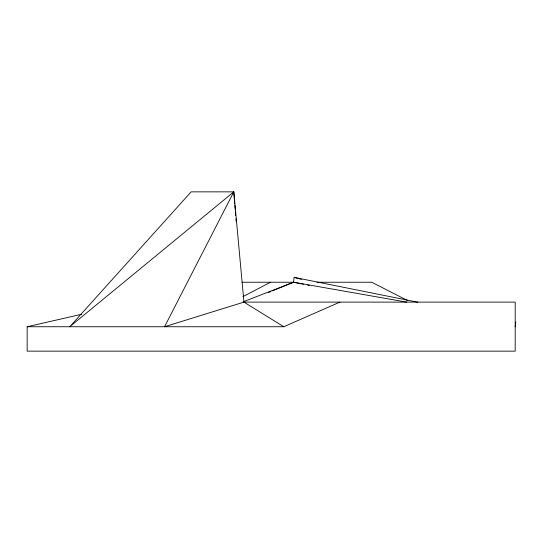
<?xml version="1.0" encoding="UTF-8"?>
<svg xmlns="http://www.w3.org/2000/svg" width="543" height="543" viewBox="0 0 543 543"><rect width="100%" height="100%" fill="white"/><g stroke="black" fill="none" stroke-linecap="round" stroke-linejoin="round"><path stroke-width="0.81" d="M272.45 290.878L293.491 282.238L294.157 277.385L417.872 302.22M515.192 326.743L515.85 321.897M243.956 302.112L233.802 191.855L69.748 326.743L191.136 191.855L233.802 191.855L164.556 326.743L243.956 302.112L283.792 326.743L339.87 302.112M242.796 296.682L270.489 282.238M268.554 292.48L270.889 291.523M243.216 301.806L293.491 282.238L406.612 302.112M243.278 302.112L515.192 302.112L515.192 351.145L27.15 351.145L27.15 326.743L81.538 314.295M241.974 282.238L293.715 282.238M317.051 282.238L371.745 282.238L407.793 300.652M27.15 326.743L283.792 326.743M293.491 282.238L303.456 284.233M307.609 285.068L309.266 285.401M294.157 277.385L301.521 279.367M233.802 191.855L234.725 203.639M234.861 205.322L235.187 209.53M235.384 212.055L235.648 215.422M235.913 218.788L236.11 221.313"/></g></svg>
